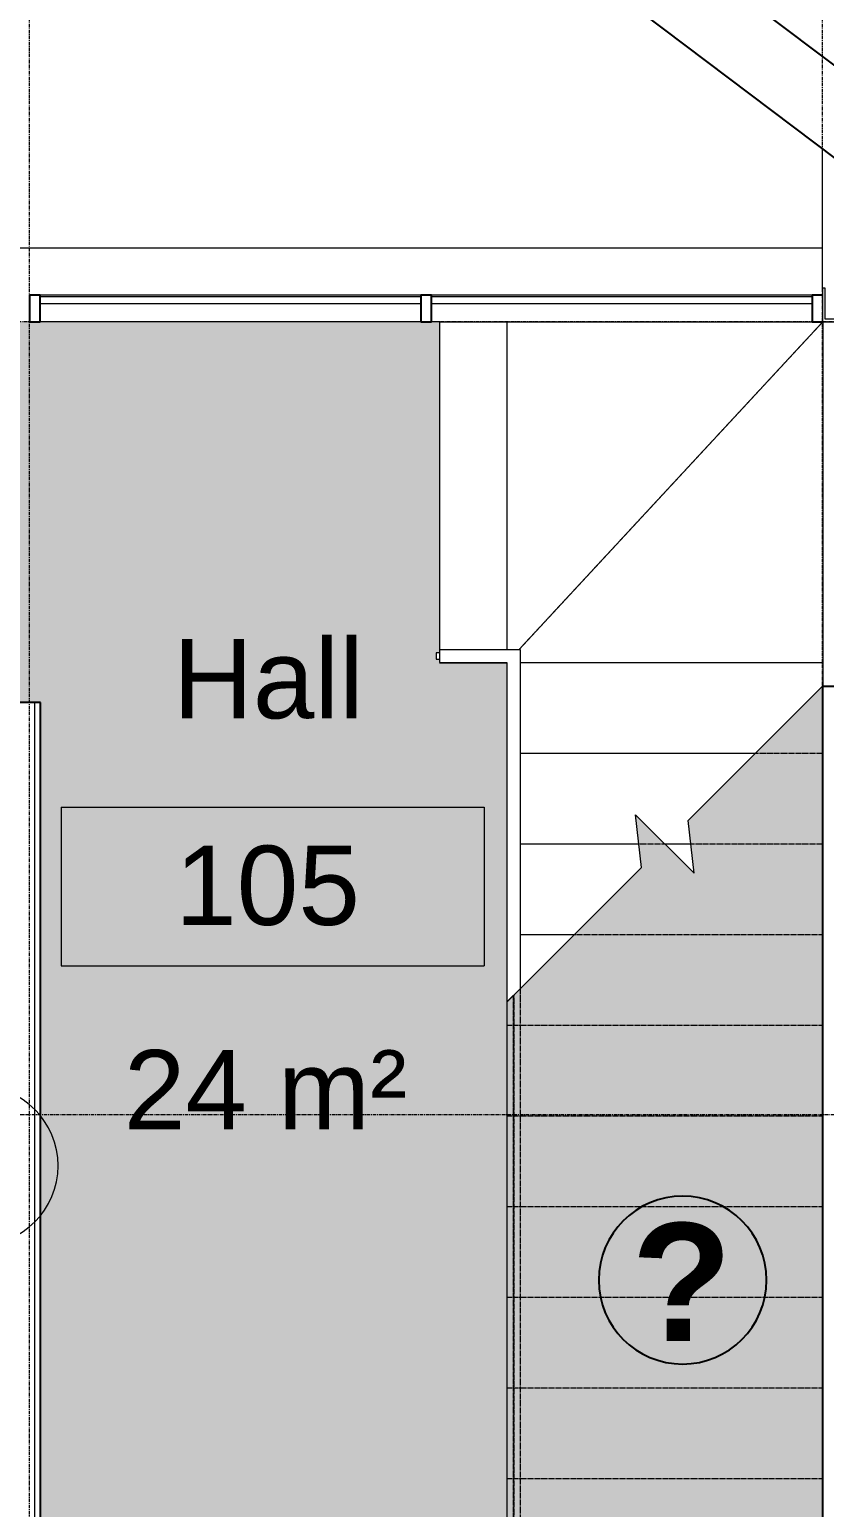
# Model space of a CAD drawing. Header units: millimetres. Extents: x -14653 to 55044, y -19588 to 11008.
# Drawn here: x 10062 to 13069, y -1687 to 3904 of the extents above; entities that cross this region are included whole.
import ezdxf

# ---------------------------------------------------------------- set-up
doc = ezdxf.new("R2010")
doc.units = ezdxf.units.MM
doc.linetypes.add('Grid Line', pattern=[22.225, 12.7, -3.175, 3.175, -3.175])
doc.linetypes.add('Overhead', pattern=[3.96875, 2.38125, -1.5875])
for name, color, linetype, lineweight in [('A-ANNO-NOTE', 131, 'Continuous', 9), ('A-AREA-IDEN', 2, 'Continuous', 9), ('A-AREA-PATT', 32, 'Continuous', 9), ('A-DOOR-IDEN', 31, 'Continuous', 9), ('A-FLOR', 192, 'Continuous', 9), ('A-FLOR-HRAL', 11, 'Continuous', 9), ('A-FLOR-HRAL-MBND', 5, 'Overhead', 9), ('A-GLAZ-CURT', 52, 'Continuous', 9), ('A-GLAZ-CWMG', 51, 'Continuous', 9), ('A-WALL', 113, 'Continuous', 9), ('S-COLS', 52, 'Continuous', 9), ('S-GRID', 1, 'Continuous', 9), ('S-STRS', 31, 'Continuous', 9), ('S-STRS-MBND', 31, 'Overhead', 9)]:
    doc.layers.add(name, color=color, linetype=linetype, lineweight=lineweight)
doc.styles.add('Arial_4', font='arial.ttf', dxfattribs={"height": 300})
doc.styles.add('Arial_B', font='arialbd.ttf', dxfattribs={"height": 4.464844})

# ---------------------------------------------------------------- blocks, each defined once
blk = doc.blocks.new('System Panel - Glazed-978909-Level 1')
at = {"layer": 'A-GLAZ-CURT', "lineweight": 18}
for p, q in [((720, 44.45), (-720, 44.45)), ((-720, 44.45), (-720, 19.05)), ((-720, 19.05), (720, 19.05)), ((720, 19.05), (720, 44.45))]:
    blk.add_line(p, q, dxfattribs=at)
blk = doc.blocks.new('Rectangular Mullion - 64 x 128 rectangular-462991-Level 1')
at = {"layer": 'A-GLAZ-CWMG'}
for p, q in [((11541.9, 2898.4), (10101.9, 2898.4)), ((11541.9, 2798.4), (10101.9, 2798.4))]:
    blk.add_line(p, q, dxfattribs=at)
blk = doc.blocks.new('Rectangular Mullion - 64 x 128 rectangular-459666-Level 1')
at = {"layer": 'A-GLAZ-CWMG', "lineweight": 25}
for p, q in [((-40, 50), (0, 50)), ((-40, -50), (-40, 50)), ((0, -50), (-40, -50))]:
    blk.add_line(p, q, dxfattribs=at)
blk = doc.blocks.new('Rectangular Mullion - 64 x 128 rectangular-978912-Level 1')
at = {"layer": 'A-GLAZ-CWMG', "lineweight": 25}
for p, q in [((0, 50), (-40, 50)), ((-40, 50), (-40, -50)), ((0, -50), (0, 50)), ((-40, -50), (0, -50))]:
    blk.add_line(p, q, dxfattribs=at)
blk = doc.blocks.new('System Panel - Glazed-1073509-Level 1')
at = {"layer": 'A-GLAZ-CURT', "lineweight": 18}
for p, q in [((720, 44.45), (-720, 44.45)), ((-720, 44.45), (-720, 19.05)), ((-720, 19.05), (720, 19.05)), ((720, 19.05), (720, 44.45))]:
    blk.add_line(p, q, dxfattribs=at)
blk = doc.blocks.new('Rectangular Mullion - 64 x 128 rectangular-V1-Level 1')
at = {"layer": 'A-GLAZ-CWMG'}
for p, q in [((13021.9, 2898.4), (11581.9, 2898.4)), ((11612.7, 2798.4), (11581.9, 2798.4))]:
    blk.add_line(p, q, dxfattribs=at)
blk = doc.blocks.new('Rectangular Mullion - 64 x 128 rectangular-462995-Level 1')
at = {"layer": 'A-GLAZ-CWMG', "lineweight": 25}
for p, q in [((-20, 50), (20, 50)), ((-20, -50), (-20, 50)), ((20, 50), (20, -50)), ((20, -50), (-20, -50))]:
    blk.add_line(p, q, dxfattribs=at)
blk = doc.blocks.new('Railing - 25mm-490134-Level 1')
at = {"layer": 'A-FLOR-HRAL', "lineweight": 18}
for p, q in [((12.5, 12.5), (-12.5, 12.5)), ((-12.5, 12.5), (-12.5, 0)), ((12.5, 0), (12.5, 12.5))]:
    blk.add_line(p, q, dxfattribs=at)
blk = doc.blocks.new('Railing - Railing-665712-Level 1')
at = {"layer": 'A-FLOR-HRAL-MBND'}
for p, q in [((11891, 248.8), (11891, -1944.5)), ((11891, 248.8), (11891, -1944.5)), ((11891, 248.8), (11891, -1944.5)), ((11891, 248.8), (11891, -1944.5)), ((11891, 248.8), (11891, -1944.5)), ((11891, 248.8), (11891, -1944.5)), ((11891, 248.8), (11891, -1944.5)), ((11891, 248.8), (11891, -1944.5)), ((11894.2, 252), (11894.2, -1947.7)), ((11894.2, 252), (11894.2, -1947.7)), ((11894.2, 252), (11894.2, -1947.7)), ((11894.2, 252), (11894.2, -1947.7)), ((11894.2, 252), (11894.2, -1947.7)), ((11894.2, 252), (11894.2, -1947.7)), ((11894.2, 252), (11894.2, -1947.7)), ((11894.2, 252), (11894.2, -1947.7)), ((11602.9, -1947.7), (11602.9, -1944.5)), ((11891, -1944.5), (11602.9, -1944.5)), ((11602.9, -1947.7), (11602.9, -1944.5)), ((11891, -1944.5), (11602.9, -1944.5)), ((11602.9, -1947.7), (11602.9, -1944.5)), ((11891, -1944.5), (11602.9, -1944.5)), ((11602.9, -1947.7), (11602.9, -1944.5)), ((11891, -1944.5), (11602.9, -1944.5)), ((11602.9, -1947.7), (11602.9, -1944.5)), ((11891, -1944.5), (11602.9, -1944.5)), ((11602.9, -1947.7), (11602.9, -1944.5)), ((11891, -1944.5), (11602.9, -1944.5)), ((11602.9, -1947.7), (11602.9, -1944.5)), ((11891, -1944.5), (11602.9, -1944.5)), ((11602.9, -1947.7), (11602.9, -1944.5)), ((11891, -1944.5), (11602.9, -1944.5)), ((11894.2, -1947.7), (11602.9, -1947.7)), ((11894.2, -1947.7), (11602.9, -1947.7)), ((11894.2, -1947.7), (11602.9, -1947.7)), ((11894.2, -1947.7), (11602.9, -1947.7)), ((11894.2, -1947.7), (11602.9, -1947.7)), ((11894.2, -1947.7), (11602.9, -1947.7)), ((11894.2, -1947.7), (11602.9, -1947.7)), ((11894.2, -1947.7), (11602.9, -1947.7))]:
    blk.add_line(p, q, dxfattribs=at)
at = {"rotation": 90}
blk.add_blockref('Railing - 25mm-490134-Level 1', (11612.7, 1534), dxfattribs=at)
blk = doc.blocks.new('Top Rail Type - Top Rail_Internal_-665843-Level 1')
at = {"layer": 'A-FLOR-HRAL'}
for p, q in [((11612.7, 1559), (11612.7, 1509)), ((11612.7, 1559), (11792.6, 1559)), ((11792.6, 1559), (11917.6, 1559)), ((11917.6, 1559), (11917.6, 1434)), ((11612.7, 1509), (11792.6, 1509)), ((11792.6, 1509), (11867.6, 1509)), ((11867.6, 1509), (11867.6, 1434)), ((11867.6, 1434), (11867.6, 225.4)), ((11917.6, 1434), (11917.6, 275.4)), ((11867.6, 225.4), (11917.6, 275.4))]:
    blk.add_line(p, q, dxfattribs=at)
at = {"layer": 'A-FLOR-HRAL', "linetype": 'Overhead'}
for p, q in [((11867.6, 225.4), (11867.6, -1921.1)), ((11917.6, 275.4), (11917.6, -1971.1)), ((11602.9, -1971.1), (11602.9, -1921.1)), ((11792.6, -1921.1), (11602.9, -1921.1)), ((11867.6, -1921.1), (11792.6, -1921.1)), ((11792.6, -1971.1), (11602.9, -1971.1)), ((11917.6, -1971.1), (11792.6, -1971.1))]:
    blk.add_line(p, q, dxfattribs=at)
blk = doc.blocks.new('M_L-Anglel-Column - L127X127X9_5-709206-Level 1')
at = {"layer": 'S-COLS'}
h = blk.add_hatch(dxfattribs=at)
h.set_pattern_fill('FP_5', color=256, style=0, pattern_type=2)
h.set_pattern_definition([(315, (-2833.3, 13096.83), (251.447, 251.447), []), (315, (-2452.3, 13096.83), (251.447, 251.447), [])])
h.paths.add_polyline_path([(-34.9, 34.1), (-34.9, -92.1), (-25.4, -92.1), (-25.4, 25.4), (92.1, 25.4), (92.1, 34.9), (-34.9, 34.9)], flags=0)
for p, q in [((92.1, 34.9), (-34.9, 34.9)), ((-34.9, 34.9), (-34.9, -92.1)), ((-25.4, -92.1), (-25.4, 25.4)), ((-25.4, 25.4), (92.1, 25.4)), ((92.1, 25.4), (92.1, 34.9)), ((-34.9, -92.1), (-25.4, -92.1))]:
    blk.add_line(p, q, dxfattribs=at)
blk = doc.blocks.new('M_Room Tag - Room Tag With Area-857186-Level 1')
at = {"layer": 'A-AREA-IDEN'}
for p, q in [((-8, 3), (-8, -3)), ((-8, 3), (8, 3)), ((8, 3), (8, -3)), ((-8, -3), (8, -3))]:
    blk.add_line(p, q, dxfattribs=at)
blk = doc.blocks.new('M_Door Tag - M_Door Tag-862910-Level 1')
at = {"layer": 'A-DOOR-IDEN'}
for p, q in [((-3, 3), (3, 3)), ((-3, -3), (3, -3))]:
    blk.add_line(p, q, dxfattribs=at)
for centre, start, end in [((-3, 0), 90, 270), ((3, 0), 270, 90)]:
    blk.add_arc(centre, 3, start, end, dxfattribs=at)
blk = doc.blocks.new('Help Button - Select for Help Link-961908-Level 1')
at = {"layer": 'A-ANNO-NOTE'}
h = blk.add_hatch(color=256, dxfattribs=at)
edge = h.paths.add_edge_path(flags=0)
edge.add_arc((0, 0), 3.175, 0, 180)
edge.add_arc((0, 0), 3.175, 180, 360)
at = {"layer": 'A-ANNO-NOTE', "lineweight": 25}
for start, end in [(360, 180), (180, 360)]:
    blk.add_arc((0, 0), 3.175, start, end, dxfattribs=at)
at = {"layer": 'A-ANNO-NOTE', "insert": (-1.939, 2.156), "char_height": 4.46484, "width": 4.56962, "attachment_point": 1, "style": 'Arial_B'}
blk.add_mtext('\\fArial|b1|i0|c0|p34|;?', dxfattribs=at)

msp = doc.modelspace()

# ---------------------------------------------------------------- hatches: boundary and pattern name
at = {"layer": 'A-AREA-PATT'}
h = msp.add_hatch(color=145, dxfattribs=at)
h.paths.add_polyline_path([(10102.9, -2581.6), (13061.9, -2581.6), (13061.9, -2563.6), (10102.9, -2563.6)], flags=0)
h.paths.add_polyline_path([(12265.1, -2503.6), (13061.9, -2503.6), (13061.9, 1419.7), (12553.4, 911.2), (12575.5, 712.3), (12354.5, 933.3), (12376.6, 734.4), (11867.2, 225), (11867.2, 1508.6), (11612.7, 1509), (11612.7, 1521.5), (11600.2, 1521.5), (11600.2, 1546.5), (11612.7, 1546.5), (11612.7, 2798.4), (6859.9, 2798.4), (6859.9, 1339.4), (9041.9, 1339.4), (9041.9, 1238.4), (9841.9, 1238.4), (9841.9, 1339.4), (9900.9, 1339.4), (9900.9, 1358.4), (10102.9, 1358.4), (10102.9, -2503.6), (11768.4, -2503.6)], flags=0)

# ---------------------------------------------------------------- linework, layer by layer
at = {"layer": 'A-FLOR'}
msp.add_line((13061.9, 1418.4), (13061.9, 1419.7), dxfattribs=at)
at = {"layer": 'A-WALL', "lineweight": 25}
for p, q in [((22540.6, -3351.6), (9584.8, 6426.5)), ((9491, 6146.5), (21678.3, -3051.6)), ((13061.9, 1418.4), (13061.9, -6201.6)), ((13263.9, 1418.4), (13061.9, 1418.4)), ((10102.9, 1358.4), (9900.9, 1358.4)), ((10102.9, -3481.6), (10102.9, 1358.4))]:
    msp.add_line(p, q, dxfattribs=at)
at = {"layer": 'A-WALL'}
for p, q in [((13061.9, 2925.4), (13061.9, 3451.4)), ((-11348.1, 3078.4), (13061.9, 3078.4)), ((13061.9, 1418.4), (13061.9, 1419.7)), ((10080.9, 1358.4), (10080.9, -3471.6))]:
    msp.add_line(p, q, dxfattribs=at)
at = {"layer": 'S-GRID', "linetype": 'Grid Line'}
for p, q in [((10061.9, -19313.8), (10061.9, 7776.6)), ((13061.9, -19313.8), (13061.9, 7776.6)), ((13385.2, 2798.4), (-13352.9, 2798.4)), ((13151.2, -201.6), (-13352.9, -201.6))]:
    msp.add_line(p, q, dxfattribs=at)
at = {"layer": 'S-STRS'}
for p, q in [((11612.7, 2798.4), (11612.7, 1559)), ((11612.7, 2798.4), (11867.2, 2798.4)), ((11867.2, 2798.4), (13021.9, 2798.4)), ((11867.2, 2798.4), (11867.2, 1559)), ((13062.8, 2798.4), (11913.9, 1559)), ((13062.8, 2798.4), (13062.8, 1508.6)), ((11612.7, 1508.6), (11867.2, 1508.6)), ((11867.2, 1508.6), (11867.2, 1165.7)), ((13062.8, 1508.6), (11917.6, 1508.6)), ((13062.8, 1508.6), (13062.8, 1420.6)), ((11867.2, 1165.7), (11867.2, 822.8)), ((12807.9, 1165.7), (11917.6, 1165.7)), ((11867.2, 822.8), (11867.2, 479.8)), ((12366.8, 822.8), (11917.6, 822.8)), ((12563.2, 822.8), (12465, 822.8)), ((11867.2, 479.8), (11867.2, 225)), ((12122, 479.8), (11917.6, 479.8))]:
    msp.add_line(p, q, dxfattribs=at)
at = {"layer": 'S-STRS', "linetype": 'Overhead'}
for p, q in [((11612.7, 2798.4), (11612.7, 1559)), ((11867.2, 2798.4), (11867.2, 1559)), ((13062.8, 2798.4), (11913.9, 1559)), ((13062.8, 1508.6), (11917.6, 1508.6)), ((12807.9, 1165.7), (11917.6, 1165.7)), ((12366.8, 822.8), (11917.6, 822.8)), ((12563.2, 822.8), (12465, 822.8)), ((12122, 479.8), (11917.6, 479.8))]:
    msp.add_line(p, q, dxfattribs=at)
at = {"layer": 'S-STRS-MBND', "linetype": 'Continuous'}
for p, q in [((12553.4, 911.2), (13062.8, 1420.6)), ((12354.5, 933.3), (12575.5, 712.3)), ((12376.6, 734.4), (12354.5, 933.3)), ((12575.5, 712.3), (12553.4, 911.2)), ((11867.2, 225), (12376.6, 734.4))]:
    msp.add_line(p, q, dxfattribs=at)
at = {"layer": 'S-STRS-MBND'}
for p, q in [((13062.8, 1420.6), (13062.8, 1418.4)), ((13062.8, 1241.4), (13062.8, -3201.6)), ((13061.9, 1165.7), (12807.9, 1165.7)), ((13061.9, 1165.7), (12807.9, 1165.7)), ((12465, 822.8), (12366.8, 822.8)), ((12465, 822.8), (12366.8, 822.8)), ((13061.9, 822.8), (12563.2, 822.8)), ((13061.9, 822.8), (12563.2, 822.8)), ((13062.8, 479.8), (12122, 479.8)), ((13062.8, 479.8), (12122, 479.8)), ((11867.2, 225), (11867.2, -1920.7)), ((13062.8, 136.9), (11867.2, 136.9)), ((13062.8, 136.9), (11867.2, 136.9)), ((13062.8, -206), (11867.2, -206)), ((13062.8, -206), (11867.2, -206)), ((13062.8, -549), (11867.2, -549)), ((13062.8, -549), (11867.2, -549)), ((13062.8, -891.9), (11867.2, -891.9)), ((13062.8, -891.9), (11867.2, -891.9)), ((13062.8, -1234.9), (11867.2, -1234.9)), ((13062.8, -1234.9), (11867.2, -1234.9)), ((13062.8, -1577.8), (11867.2, -1577.8)), ((13062.8, -1577.8), (11867.2, -1577.8))]:
    msp.add_line(p, q, dxfattribs=at)

# ---------------------------------------------------------------- block references
at = {"layer": 'A-ANNO-NOTE', "xscale": 100, "yscale": 100, "zscale": 100}
msp.add_blockref('Help Button - Select for Help Link-961908-Level 1', (12532.4, -826.7), dxfattribs=at)
at = {"layer": 'A-AREA-IDEN', "xscale": 99.99999999999993, "yscale": 99.99999999999993, "zscale": 99.99999999999993}
msp.add_blockref('M_Room Tag - Room Tag With Area-857186-Level 1', (10981.6, 662.2), dxfattribs=at)
at = {"layer": 'A-DOOR-IDEN', "xscale": 99.99999999999993, "yscale": 99.99999999999993, "zscale": 99.99999999999993}
msp.add_blockref('M_Door Tag - M_Door Tag-862910-Level 1', (9570.2, -393.9), dxfattribs=at)
at = {"layer": 'A-FLOR-HRAL'}
for name in ['Railing - Railing-665712-Level 1', 'Top Rail Type - Top Rail_Internal_-665843-Level 1']:
    msp.add_blockref(name, (0, 0), dxfattribs=at)
at = {"layer": 'A-GLAZ-CURT'}
for name, p in [('System Panel - Glazed-978909-Level 1', (10821.9, 2848.4)), ('System Panel - Glazed-1073509-Level 1', (12301.9, 2848.4))]:
    msp.add_blockref(name, p, dxfattribs=at)
at = {"layer": 'A-GLAZ-CWMG', "rotation": 180}
msp.add_blockref('Rectangular Mullion - 64 x 128 rectangular-978912-Level 1', (10061.9, 2848.4), dxfattribs=at)
at = {"layer": 'A-GLAZ-CWMG'}
for name in ['Rectangular Mullion - 64 x 128 rectangular-462991-Level 1', 'Rectangular Mullion - 64 x 128 rectangular-V1-Level 1']:
    msp.add_blockref(name, (0, 0), dxfattribs=at)
at = {"layer": 'A-GLAZ-CWMG', "extrusion": (0, 0, -1), "rotation": 180}
for name, p in [('Rectangular Mullion - 64 x 128 rectangular-462995-Level 1', (-11561.9, 2848.4)), ('Rectangular Mullion - 64 x 128 rectangular-459666-Level 1', (-13061.9, 2848.4))]:
    msp.add_blockref(name, p, dxfattribs=at)
at = {"layer": 'S-COLS', "rotation": 89.99999999999991}
msp.add_blockref('M_L-Anglel-Column - L127X127X9_5-709206-Level 1', (13096.8, 2833.3), dxfattribs=at)

# ---------------------------------------------------------------- texts
at = {"layer": 'A-AREA-IDEN', "char_height": 300, "attachment_point": 1, "style": 'Arial_4'}
for s, insert, width in [('Hall', (10604.1, 1598.2), 881.856), ('105', (10612.6, 816.6), 865.822), ('24 m²', (10418.6, 43.5), 1330.801)]:
    msp.add_mtext(s, dxfattribs=dict(at, insert=insert, width=width))

doc.saveas('drawing.dxf')
